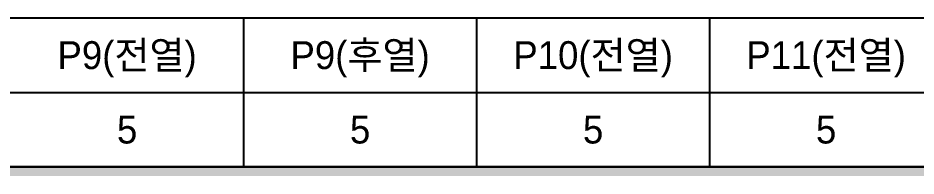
# Model space of a CAD drawing. Header units: feet. Extents: x 0 to 708085, y 0 to 237600.
# Drawn here: x 549809 to 588353, y 34767 to 41567 of the extents above; entities that cross this region are included whole.
import ezdxf
from ezdxf.enums import TextEntityAlignment as Align

# ---------------------------------------------------------------- set-up
doc = ezdxf.new("R2010")
doc.units = ezdxf.units.FT
doc.header["$LTSCALE"] = 2200
doc.header["$MEASUREMENT"] = 0
for name, color, linetype in [('CS-TABL-LIN1', 4, 'CONTINUOUS'), ('CS-TABL-LIN2', 1, 'CONTINUOUS'), ('CS-TABL-TEX1', 6, 'CONTINUOUS'), ('CS-TABL-TEX2', 3, 'CONTINUOUS')]:
    doc.layers.add(name, color=color, linetype=linetype)
doc.styles.add('A_STANDARD', font='')
doc.styles.get('A_STANDARD').set_extended_font_data('Dotum')

msp = doc.modelspace()

# ---------------------------------------------------------------- linework, layer by layer
at = {"layer": 'CS-TABL-LIN1'}
msp.add_lwpolyline([(417494, 41567), (619494, 41567), (619494, 35167), (417494, 35167)], close=True, dxfattribs=at)
msp.add_solid([(417894, 35167), (619894, 35167), (417894, 34767), (619894, 34767)], dxfattribs=at)
at = {"layer": 'CS-TABL-LIN2'}
for p, q in [((559494, 41567), (559494, 35167)), ((569494, 41567), (569494, 35167)), ((579494, 41567), (579494, 35167)), ((417494, 38367), (619494, 38367)), ((425494, 38367), (619494, 38367)), ((417494, 35167), (619494, 35167)), ((425494, 35167), (619494, 35167))]:
    msp.add_line(p, q, dxfattribs=at)

# ---------------------------------------------------------------- texts
at = {"layer": 'CS-TABL-TEX1', "style": 'A_STANDARD'}
for s, p in [('P9(전열)', (554494, 39367)), ('P9(후열)', (564494, 39367)), ('P10(전열)', (574494, 39367)), ('P11(전열)', (584494, 39367))]:
    msp.add_text(s, height=1200, dxfattribs=at).set_placement(p, align=Align.CENTER)
at = {"layer": 'CS-TABL-TEX2', "style": 'A_STANDARD'}
for p in [(554494, 36167), (564494, 36167), (574494, 36167), (584494, 36167)]:
    msp.add_text('5', height=1200, dxfattribs=at).set_placement(p, align=Align.CENTER)

doc.saveas('drawing.dxf')
